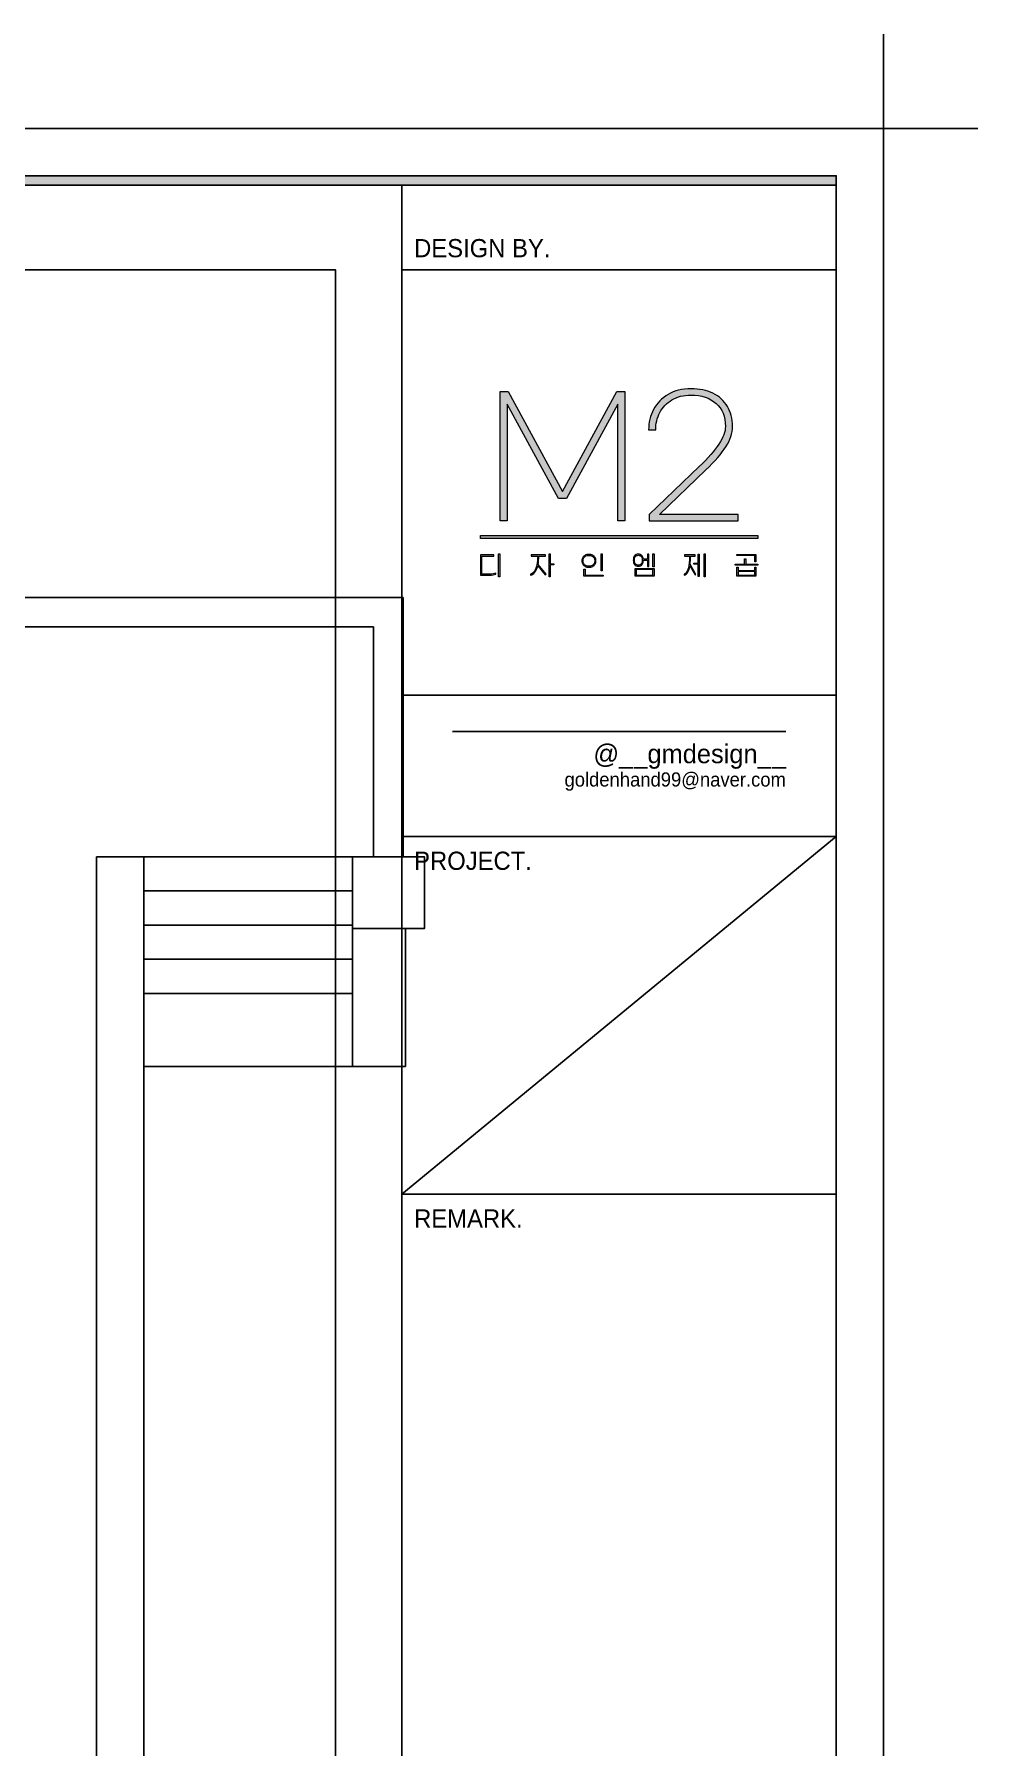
# Model space of a CAD drawing. Header units: millimetres. Extents: x 208943 to 287447, y 51026 to 80481.
# Drawn here: x 279444 to 287447, y 61852 to 76386 of the extents above; entities that cross this region are included whole.
import ezdxf
from ezdxf.enums import TextEntityAlignment as Align

# ---------------------------------------------------------------- set-up
doc = ezdxf.new("R2010")
doc.units = ezdxf.units.MM
doc.header["$LTSCALE"] = 100
doc.layers.get('DEFPOINTS').update_dxf_attribs({"color": 248})
for name, color, linetype in [('07-DIM WAL', 5, 'Continuous'), ('2CONTINUOUS', 2, 'Continuous'), ('_U+B808_U+C774_U+C5B4 2', 7, 'Continuous'), ('F-SYM', 7, 'Continuous'), ('FORM(YOURNAME)-11', 1, 'Continuous')]:
    doc.layers.add(name, color=color, linetype=linetype)
doc.styles.add('YOURNAME', font='HY울릉도M.TTF')

# ---------------------------------------------------------------- blocks, each defined once
blk = doc.blocks.new('block 34')
at = {"layer": '_U+B808_U+C774_U+C5B4 2'}
h = blk.add_hatch(color=35, dxfattribs=at)
h.dxf.hatch_style = 2
h.paths.add_polyline_path([(674.6, -105.53), (675.73, -105.53), (683.42, -119.69), (691.1, -105.53), (692.22, -105.53), (692.22, -123.82), (691.22, -123.82), (691.22, -107.31), (683.97, -120.67), (682.84, -120.67), (675.59, -107.31), (675.59, -123.82), (674.6, -123.82)])
h = blk.add_hatch(color=35, dxfattribs=at)
h.dxf.hatch_style = 2
edge = h.paths.add_edge_path()
edge.add_spline(control_points=[(704.68, -105.78), (705.57, -106.21), (706.25, -106.83), (706.73, -107.63), (707.21, -108.43), (707.45, -109.38), (707.45, -110.46), (707.45, -111.43), (707.14, -112.39), (706.53, -113.34), (705.92, -114.29), (704.98, -115.38), (703.7, -116.62), (703.7, -116.62), (697.12, -122.91), (697.12, -122.91), (697.12, -122.91), (708.26, -122.91), (708.26, -122.91), (708.26, -122.91), (708.26, -123.82), (708.26, -123.82), (708.26, -123.82), (695.66, -123.82), (695.66, -123.82), (695.66, -123.82), (695.66, -122.91), (695.66, -122.91), (695.66, -122.91), (702.73, -116.15), (702.73, -116.15), (703.99, -114.93), (704.93, -113.86), (705.54, -112.95), (706.15, -112.03), (706.45, -111.2), (706.45, -110.46), (706.45, -109.07), (706.01, -107.98), (705.12, -107.2), (704.23, -106.42), (703.05, -106.03), (701.57, -106.03), (700.53, -106.03), (699.64, -106.26), (698.89, -106.71), (698.15, -107.15), (697.57, -107.75), (697.18, -108.5), (696.79, -109.25), (696.59, -110.06), (696.59, -110.94), (696.59, -110.94), (695.59, -110.94), (695.59, -110.94), (695.59, -109.89), (695.83, -108.93), (696.3, -108.05), (696.77, -107.17), (697.46, -106.46), (698.36, -105.93), (699.26, -105.4), (700.33, -105.13), (701.57, -105.13), (702.76, -105.13), (703.79, -105.35), (704.68, -105.78)], knot_values=[0, 0, 0, 0, 1, 1, 1, 2, 2, 2, 3, 3, 3, 4, 4, 4, 5, 5, 5, 6, 6, 6, 7, 7, 7, 8, 8, 8, 9, 9, 9, 10, 10, 10, 11, 11, 11, 12, 12, 12, 13, 13, 13, 14, 14, 14, 15, 15, 15, 16, 16, 16, 17, 17, 17, 18, 18, 18, 19, 19, 19, 20, 20, 20, 21, 21, 21, 22, 22, 22, 22], degree=3, periodic=0)
at = {"layer": '_U+B808_U+C774_U+C5B4 2', "lineweight": 0}
blk.add_lwpolyline([(674.6, -105.53), (675.73, -105.53), (683.42, -119.69), (691.1, -105.53), (692.22, -105.53), (692.22, -123.82), (691.22, -123.82), (691.22, -107.31), (683.97, -120.67), (682.84, -120.67), (675.59, -107.31), (675.59, -123.82), (674.6, -123.82), (674.6, -105.53)], dxfattribs=at)
blk.add_open_spline([(704.68, -105.78), (705.57, -106.21), (706.25, -106.83), (706.73, -107.63), (707.21, -108.43), (707.45, -109.38), (707.45, -110.46), (707.45, -111.43), (707.14, -112.39), (706.53, -113.34), (705.92, -114.29), (704.98, -115.38), (703.7, -116.62), (703.7, -116.62), (697.12, -122.91), (697.12, -122.91), (697.12, -122.91), (708.26, -122.91), (708.26, -122.91), (708.26, -122.91), (708.26, -123.82), (708.26, -123.82), (708.26, -123.82), (695.66, -123.82), (695.66, -123.82), (695.66, -123.82), (695.66, -122.91), (695.66, -122.91), (695.66, -122.91), (702.73, -116.15), (702.73, -116.15), (703.99, -114.93), (704.93, -113.86), (705.54, -112.95), (706.15, -112.03), (706.45, -111.2), (706.45, -110.46), (706.45, -109.07), (706.01, -107.98), (705.12, -107.2), (704.23, -106.42), (703.05, -106.03), (701.57, -106.03), (700.53, -106.03), (699.64, -106.26), (698.89, -106.71), (698.15, -107.15), (697.57, -107.75), (697.18, -108.5), (696.79, -109.25), (696.59, -110.06), (696.59, -110.94), (696.59, -110.94), (695.59, -110.94), (695.59, -110.94), (695.59, -109.89), (695.83, -108.93), (696.3, -108.05), (696.77, -107.17), (697.46, -106.46), (698.36, -105.93), (699.26, -105.4), (700.33, -105.13), (701.57, -105.13), (702.76, -105.13), (703.79, -105.35), (704.68, -105.78)], degree=3, knots=[0, 0, 0, 0, 1, 1, 1, 2, 2, 2, 3, 3, 3, 4, 4, 4, 5, 5, 5, 6, 6, 6, 7, 7, 7, 8, 8, 8, 9, 9, 9, 10, 10, 10, 11, 11, 11, 12, 12, 12, 13, 13, 13, 14, 14, 14, 15, 15, 15, 16, 16, 16, 17, 17, 17, 18, 18, 18, 19, 19, 19, 20, 20, 20, 21, 21, 21, 22, 22, 22, 22], dxfattribs=at)
blk = doc.blocks.new('block 35')
at = {"layer": '_U+B808_U+C774_U+C5B4 2'}
h = blk.add_hatch(color=35, dxfattribs=at)
h.dxf.hatch_style = 2
edge = h.paths.add_edge_path()
edge.add_spline(control_points=[(673.72, -128.8), (673.72, -128.8), (672, -128.8), (672, -128.8), (672, -128.8), (672, -131.36), (672, -131.36), (672, -131.36), (673.14, -131.36), (673.14, -131.36), (673.29, -131.36), (673.44, -131.34), (673.6, -131.31), (673.75, -131.28), (673.88, -131.24), (673.98, -131.2), (673.98, -131.2), (673.98, -131.35), (673.98, -131.35), (673.88, -131.4), (673.75, -131.44), (673.6, -131.47), (673.45, -131.49), (673.3, -131.51), (673.14, -131.51), (673.14, -131.51), (671.83, -131.51), (671.83, -131.51), (671.83, -131.51), (671.83, -128.65), (671.83, -128.65), (671.83, -128.65), (673.72, -128.65), (673.72, -128.65), (673.72, -128.65), (673.72, -128.8), (673.72, -128.8)], knot_values=[0, 0, 0, 0, 1, 1, 1, 2, 2, 2, 3, 3, 3, 4, 4, 4, 5, 5, 5, 6, 6, 6, 7, 7, 7, 8, 8, 8, 9, 9, 9, 10, 10, 10, 11, 11, 11, 12, 12, 12, 12], degree=3, periodic=0)
h.paths.add_polyline_path([(674.54, -131.73), (674.38, -131.74), (674.38, -128.5), (674.54, -128.5)])
h = blk.add_hatch(color=35, dxfattribs=at)
h.dxf.hatch_style = 2
edge = h.paths.add_edge_path()
edge.add_spline(control_points=[(679.96, -130.01), (679.96, -130.01), (681.09, -131.37), (681.09, -131.37), (681.09, -131.37), (680.96, -131.47), (680.96, -131.47), (680.96, -131.47), (679.92, -130.19), (679.92, -130.19), (679.82, -130.57), (679.69, -130.87), (679.52, -131.09), (679.35, -131.32), (679.14, -131.46), (678.9, -131.51), (678.9, -131.51), (678.9, -131.36), (678.9, -131.36), (679.11, -131.3), (679.3, -131.16), (679.45, -130.93), (679.6, -130.7), (679.71, -130.39), (679.79, -130.03), (679.86, -129.66), (679.91, -129.25), (679.91, -128.8), (679.91, -128.8), (678.97, -128.8), (678.97, -128.8), (678.97, -128.8), (678.97, -128.65), (678.97, -128.65), (678.97, -128.65), (681, -128.65), (681, -128.65), (681, -128.65), (681, -128.8), (681, -128.8), (681, -128.8), (680.07, -128.8), (680.07, -128.8), (680.06, -129.26), (680.03, -129.66), (679.96, -130.01)], knot_values=[0, 0, 0, 0, 1, 1, 1, 2, 2, 2, 3, 3, 3, 4, 4, 4, 5, 5, 5, 6, 6, 6, 7, 7, 7, 8, 8, 8, 9, 9, 9, 10, 10, 10, 11, 11, 11, 12, 12, 12, 13, 13, 13, 14, 14, 14, 15, 15, 15, 15], degree=3, periodic=0)
h.paths.add_polyline_path([(682.21, -130.06), (681.69, -130.06), (681.69, -131.73), (681.54, -131.73), (681.54, -128.5), (681.69, -128.5), (681.69, -129.92), (682.21, -129.92)])
h = blk.add_hatch(color=35, dxfattribs=at)
h.dxf.hatch_style = 2
edge = h.paths.add_edge_path()
edge.add_spline(control_points=[(687.69, -128.68), (687.84, -128.76), (687.95, -128.87), (688.03, -129.01), (688.11, -129.15), (688.15, -129.3), (688.15, -129.47), (688.15, -129.64), (688.11, -129.8), (688.03, -129.94), (687.95, -130.08), (687.84, -130.19), (687.69, -130.27), (687.54, -130.35), (687.36, -130.39), (687.15, -130.39), (686.95, -130.39), (686.77, -130.35), (686.62, -130.27), (686.47, -130.19), (686.36, -130.08), (686.28, -129.94), (686.2, -129.8), (686.16, -129.64), (686.16, -129.47), (686.16, -129.3), (686.2, -129.15), (686.28, -129.01), (686.36, -128.87), (686.47, -128.76), (686.62, -128.68), (686.77, -128.6), (686.95, -128.56), (687.15, -128.56), (687.36, -128.56), (687.54, -128.6), (687.69, -128.68)], knot_values=[0, 0, 0, 0, 1, 1, 1, 2, 2, 2, 3, 3, 3, 4, 4, 4, 5, 5, 5, 6, 6, 6, 7, 7, 7, 8, 8, 8, 9, 9, 9, 10, 10, 10, 11, 11, 11, 12, 12, 12, 12], degree=3, periodic=0)
edge = h.paths.add_edge_path()
edge.add_spline(control_points=[(686.72, -128.79), (686.59, -128.86), (686.49, -128.95), (686.43, -129.07), (686.36, -129.18), (686.32, -129.32), (686.32, -129.47), (686.32, -129.63), (686.36, -129.76), (686.43, -129.88), (686.49, -130), (686.59, -130.09), (686.72, -130.15), (686.84, -130.22), (686.99, -130.25), (687.15, -130.25), (687.32, -130.25), (687.46, -130.22), (687.59, -130.15), (687.72, -130.09), (687.81, -130), (687.88, -129.88), (687.95, -129.76), (687.98, -129.63), (687.98, -129.47), (687.98, -129.32), (687.95, -129.18), (687.88, -129.07), (687.81, -128.95), (687.72, -128.86), (687.59, -128.79), (687.46, -128.73), (687.32, -128.7), (687.15, -128.7), (686.99, -128.7), (686.84, -128.73), (686.72, -128.79)], knot_values=[0, 0, 0, 0, 1, 1, 1, 2, 2, 2, 3, 3, 3, 4, 4, 4, 5, 5, 5, 6, 6, 6, 7, 7, 7, 8, 8, 8, 9, 9, 9, 10, 10, 10, 11, 11, 11, 12, 12, 12, 12], degree=3, periodic=0)
h.paths.add_polyline_path([(686.6, -131.51), (689.15, -131.51), (689.15, -131.66), (686.44, -131.66), (686.44, -130.66), (686.6, -130.66)])
h.paths.add_polyline_path([(689.03, -130.91), (688.87, -130.91), (688.87, -128.5), (689.03, -128.5)])
h = blk.add_hatch(color=35, dxfattribs=at)
h.dxf.hatch_style = 2
edge = h.paths.add_edge_path()
edge.add_spline(control_points=[(694.67, -130), (694.55, -130.16), (694.37, -130.23), (694.14, -130.23), (693.91, -130.23), (693.73, -130.16), (693.61, -130), (693.48, -129.84), (693.42, -129.64), (693.42, -129.39), (693.42, -129.14), (693.48, -128.94), (693.61, -128.78), (693.73, -128.62), (693.91, -128.54), (694.14, -128.54), (694.35, -128.54), (694.51, -128.61), (694.63, -128.74), (694.75, -128.87), (694.83, -129.04), (694.85, -129.25), (694.85, -129.25), (695.45, -129.25), (695.45, -129.25), (695.45, -129.25), (695.45, -128.52), (695.45, -128.52), (695.45, -128.52), (695.61, -128.52), (695.61, -128.52), (695.61, -128.52), (695.61, -130.29), (695.61, -130.29), (695.61, -130.29), (695.45, -130.29), (695.45, -130.29), (695.45, -130.29), (695.45, -129.4), (695.45, -129.4), (695.45, -129.4), (694.86, -129.4), (694.86, -129.4), (694.85, -129.64), (694.79, -129.85), (694.67, -130)], knot_values=[0, 0, 0, 0, 1, 1, 1, 2, 2, 2, 3, 3, 3, 4, 4, 4, 5, 5, 5, 6, 6, 6, 7, 7, 7, 8, 8, 8, 9, 9, 9, 10, 10, 10, 11, 11, 11, 12, 12, 12, 13, 13, 13, 14, 14, 14, 15, 15, 15, 15], degree=3, periodic=0)
edge = h.paths.add_edge_path()
edge.add_spline(control_points=[(693.73, -129.9), (693.83, -130.03), (693.97, -130.09), (694.14, -130.09), (694.31, -130.09), (694.45, -130.03), (694.55, -129.9), (694.65, -129.78), (694.7, -129.61), (694.7, -129.39), (694.7, -129.17), (694.65, -129), (694.55, -128.87), (694.45, -128.75), (694.31, -128.69), (694.14, -128.69), (693.97, -128.69), (693.83, -128.75), (693.73, -128.87), (693.63, -129), (693.58, -129.17), (693.58, -129.39), (693.58, -129.61), (693.63, -129.78), (693.73, -129.9)], knot_values=[0, 0, 0, 0, 1, 1, 1, 2, 2, 2, 3, 3, 3, 4, 4, 4, 5, 5, 5, 6, 6, 6, 7, 7, 7, 8, 8, 8, 8], degree=3, periodic=0)
h.paths.add_polyline_path([(693.69, -130.55), (696.36, -130.55), (696.36, -131.66), (693.69, -131.66)])
h.paths.add_polyline_path([(693.85, -131.51), (696.2, -131.51), (696.2, -130.7), (693.85, -130.7)])
h.paths.add_polyline_path([(696.36, -128.5), (696.36, -130.32), (696.2, -130.32), (696.2, -128.5)])
h = blk.add_hatch(color=35, dxfattribs=at)
h.dxf.hatch_style = 2
edge = h.paths.add_edge_path()
edge.add_spline(control_points=[(701.46, -129.93), (701.46, -129.93), (702.28, -131.39), (702.28, -131.39), (702.28, -131.39), (702.15, -131.47), (702.15, -131.47), (702.15, -131.47), (701.43, -130.17), (701.43, -130.17), (701.3, -130.94), (701.03, -131.39), (700.63, -131.51), (700.63, -131.51), (700.63, -131.35), (700.63, -131.35), (700.88, -131.26), (701.06, -130.99), (701.18, -130.55), (701.3, -130.1), (701.37, -129.52), (701.37, -128.8), (701.37, -128.8), (700.67, -128.8), (700.67, -128.8), (700.67, -128.8), (700.67, -128.65), (700.67, -128.65), (700.67, -128.65), (702.19, -128.65), (702.19, -128.65), (702.19, -128.65), (702.19, -128.8), (702.19, -128.8), (702.19, -128.8), (701.53, -128.8), (701.53, -128.8), (701.52, -129.25), (701.5, -129.63), (701.46, -129.93)], knot_values=[0, 0, 0, 0, 1, 1, 1, 2, 2, 2, 3, 3, 3, 4, 4, 4, 5, 5, 5, 6, 6, 6, 7, 7, 7, 8, 8, 8, 9, 9, 9, 10, 10, 10, 11, 11, 11, 12, 12, 12, 13, 13, 13, 13], degree=3, periodic=0)
h.paths.add_polyline_path([(702.59, -128.52), (702.75, -128.52), (702.75, -131.68), (702.59, -131.68), (702.59, -129.95), (702, -129.95), (702, -129.8), (702.59, -129.8)])
h.paths.add_polyline_path([(703.61, -128.5), (703.61, -131.73), (703.45, -131.73), (703.45, -128.5)])
h = blk.add_hatch(color=35, dxfattribs=at)
h.dxf.hatch_style = 2
h.paths.add_polyline_path([(711.02, -129.93), (711.02, -130.07), (707.82, -130.07), (707.82, -129.93), (709.16, -129.93), (709.16, -129.2), (709.32, -129.2), (709.32, -129.93)])
h.paths.add_polyline_path([(710.61, -128.72), (708.07, -128.72), (708.07, -128.57), (710.77, -128.57), (710.77, -129.64), (710.61, -129.64)])
h.paths.add_polyline_path([(710.61, -130.36), (710.77, -130.36), (710.77, -131.66), (708.08, -131.66), (708.08, -130.36), (708.24, -130.36), (708.24, -130.83), (710.61, -130.83)])
h.paths.add_polyline_path([(710.61, -131.52), (710.61, -130.97), (708.24, -130.97), (708.24, -131.52)])
at = {"layer": '_U+B808_U+C774_U+C5B4 2', "lineweight": 0}
for points in [[(674.54, -131.73), (674.38, -131.74), (674.38, -128.5), (674.54, -128.5), (674.54, -131.73)], [(682.21, -130.06), (681.69, -130.06), (681.69, -131.73), (681.54, -131.73), (681.54, -128.5), (681.69, -128.5), (681.69, -129.92), (682.21, -129.92), (682.21, -130.06)], [(686.6, -131.51), (689.15, -131.51), (689.15, -131.66), (686.44, -131.66), (686.44, -130.66), (686.6, -130.66), (686.6, -131.51)], [(689.03, -130.91), (688.87, -130.91), (688.87, -128.5), (689.03, -128.5), (689.03, -130.91)], [(693.69, -130.55), (696.36, -130.55), (696.36, -131.66), (693.69, -131.66), (693.69, -130.55)], [(693.85, -131.51), (696.2, -131.51), (696.2, -130.7), (693.85, -130.7), (693.85, -131.51)], [(696.36, -128.5), (696.36, -130.32), (696.2, -130.32), (696.2, -128.5), (696.36, -128.5)], [(702.59, -128.52), (702.75, -128.52), (702.75, -131.68), (702.59, -131.68), (702.59, -129.95), (702, -129.95), (702, -129.8), (702.59, -129.8), (702.59, -128.52)], [(703.61, -128.5), (703.61, -131.73), (703.45, -131.73), (703.45, -128.5), (703.61, -128.5)], [(711.02, -129.93), (711.02, -130.07), (707.82, -130.07), (707.82, -129.93), (709.16, -129.93), (709.16, -129.2), (709.32, -129.2), (709.32, -129.93), (711.02, -129.93)], [(710.61, -128.72), (708.07, -128.72), (708.07, -128.57), (710.77, -128.57), (710.77, -129.64), (710.61, -129.64), (710.61, -128.72)], [(710.61, -130.36), (710.77, -130.36), (710.77, -131.66), (708.08, -131.66), (708.08, -130.36), (708.24, -130.36), (708.24, -130.83), (710.61, -130.83), (710.61, -130.36)], [(710.61, -131.52), (710.61, -130.97), (708.24, -130.97), (708.24, -131.52), (710.61, -131.52)]]:
    blk.add_lwpolyline(points, dxfattribs=at)
for points, knots in [([(673.72, -128.8), (673.72, -128.8), (672, -128.8), (672, -128.8), (672, -128.8), (672, -131.36), (672, -131.36), (672, -131.36), (673.14, -131.36), (673.14, -131.36), (673.29, -131.36), (673.44, -131.34), (673.6, -131.31), (673.75, -131.28), (673.88, -131.24), (673.98, -131.2), (673.98, -131.2), (673.98, -131.35), (673.98, -131.35), (673.88, -131.4), (673.75, -131.44), (673.6, -131.47), (673.45, -131.49), (673.3, -131.51), (673.14, -131.51), (673.14, -131.51), (671.83, -131.51), (671.83, -131.51), (671.83, -131.51), (671.83, -128.65), (671.83, -128.65), (671.83, -128.65), (673.72, -128.65), (673.72, -128.65), (673.72, -128.65), (673.72, -128.8), (673.72, -128.8)], [0, 0, 0, 0, 1, 1, 1, 2, 2, 2, 3, 3, 3, 4, 4, 4, 5, 5, 5, 6, 6, 6, 7, 7, 7, 8, 8, 8, 9, 9, 9, 10, 10, 10, 11, 11, 11, 12, 12, 12, 12]), ([(679.96, -130.01), (679.96, -130.01), (681.09, -131.37), (681.09, -131.37), (681.09, -131.37), (680.96, -131.47), (680.96, -131.47), (680.96, -131.47), (679.92, -130.19), (679.92, -130.19), (679.82, -130.57), (679.69, -130.87), (679.52, -131.09), (679.35, -131.32), (679.14, -131.46), (678.9, -131.51), (678.9, -131.51), (678.9, -131.36), (678.9, -131.36), (679.11, -131.3), (679.3, -131.16), (679.45, -130.93), (679.6, -130.7), (679.71, -130.39), (679.79, -130.03), (679.86, -129.66), (679.91, -129.25), (679.91, -128.8), (679.91, -128.8), (678.97, -128.8), (678.97, -128.8), (678.97, -128.8), (678.97, -128.65), (678.97, -128.65), (678.97, -128.65), (681, -128.65), (681, -128.65), (681, -128.65), (681, -128.8), (681, -128.8), (681, -128.8), (680.07, -128.8), (680.07, -128.8), (680.06, -129.26), (680.03, -129.66), (679.96, -130.01)], [0, 0, 0, 0, 1, 1, 1, 2, 2, 2, 3, 3, 3, 4, 4, 4, 5, 5, 5, 6, 6, 6, 7, 7, 7, 8, 8, 8, 9, 9, 9, 10, 10, 10, 11, 11, 11, 12, 12, 12, 13, 13, 13, 14, 14, 14, 15, 15, 15, 15]), ([(687.69, -128.68), (687.84, -128.76), (687.95, -128.87), (688.03, -129.01), (688.11, -129.15), (688.15, -129.3), (688.15, -129.47), (688.15, -129.64), (688.11, -129.8), (688.03, -129.94), (687.95, -130.08), (687.84, -130.19), (687.69, -130.27), (687.54, -130.35), (687.36, -130.39), (687.15, -130.39), (686.95, -130.39), (686.77, -130.35), (686.62, -130.27), (686.47, -130.19), (686.36, -130.08), (686.28, -129.94), (686.2, -129.8), (686.16, -129.64), (686.16, -129.47), (686.16, -129.3), (686.2, -129.15), (686.28, -129.01), (686.36, -128.87), (686.47, -128.76), (686.62, -128.68), (686.77, -128.6), (686.95, -128.56), (687.15, -128.56), (687.36, -128.56), (687.54, -128.6), (687.69, -128.68)], [0, 0, 0, 0, 1, 1, 1, 2, 2, 2, 3, 3, 3, 4, 4, 4, 5, 5, 5, 6, 6, 6, 7, 7, 7, 8, 8, 8, 9, 9, 9, 10, 10, 10, 11, 11, 11, 12, 12, 12, 12]), ([(686.72, -128.79), (686.59, -128.86), (686.49, -128.95), (686.43, -129.07), (686.36, -129.18), (686.32, -129.32), (686.32, -129.47), (686.32, -129.63), (686.36, -129.76), (686.43, -129.88), (686.49, -130), (686.59, -130.09), (686.72, -130.15), (686.84, -130.22), (686.99, -130.25), (687.15, -130.25), (687.32, -130.25), (687.46, -130.22), (687.59, -130.15), (687.72, -130.09), (687.81, -130), (687.88, -129.88), (687.95, -129.76), (687.98, -129.63), (687.98, -129.47), (687.98, -129.32), (687.95, -129.18), (687.88, -129.07), (687.81, -128.95), (687.72, -128.86), (687.59, -128.79), (687.46, -128.73), (687.32, -128.7), (687.15, -128.7), (686.99, -128.7), (686.84, -128.73), (686.72, -128.79)], [0, 0, 0, 0, 1, 1, 1, 2, 2, 2, 3, 3, 3, 4, 4, 4, 5, 5, 5, 6, 6, 6, 7, 7, 7, 8, 8, 8, 9, 9, 9, 10, 10, 10, 11, 11, 11, 12, 12, 12, 12]), ([(694.67, -130), (694.55, -130.16), (694.37, -130.23), (694.14, -130.23), (693.91, -130.23), (693.73, -130.16), (693.61, -130), (693.48, -129.84), (693.42, -129.64), (693.42, -129.39), (693.42, -129.14), (693.48, -128.94), (693.61, -128.78), (693.73, -128.62), (693.91, -128.54), (694.14, -128.54), (694.35, -128.54), (694.51, -128.61), (694.63, -128.74), (694.75, -128.87), (694.83, -129.04), (694.85, -129.25), (694.85, -129.25), (695.45, -129.25), (695.45, -129.25), (695.45, -129.25), (695.45, -128.52), (695.45, -128.52), (695.45, -128.52), (695.61, -128.52), (695.61, -128.52), (695.61, -128.52), (695.61, -130.29), (695.61, -130.29), (695.61, -130.29), (695.45, -130.29), (695.45, -130.29), (695.45, -130.29), (695.45, -129.4), (695.45, -129.4), (695.45, -129.4), (694.86, -129.4), (694.86, -129.4), (694.85, -129.64), (694.79, -129.85), (694.67, -130)], [0, 0, 0, 0, 1, 1, 1, 2, 2, 2, 3, 3, 3, 4, 4, 4, 5, 5, 5, 6, 6, 6, 7, 7, 7, 8, 8, 8, 9, 9, 9, 10, 10, 10, 11, 11, 11, 12, 12, 12, 13, 13, 13, 14, 14, 14, 15, 15, 15, 15]), ([(693.73, -129.9), (693.83, -130.03), (693.97, -130.09), (694.14, -130.09), (694.31, -130.09), (694.45, -130.03), (694.55, -129.9), (694.65, -129.78), (694.7, -129.61), (694.7, -129.39), (694.7, -129.17), (694.65, -129), (694.55, -128.87), (694.45, -128.75), (694.31, -128.69), (694.14, -128.69), (693.97, -128.69), (693.83, -128.75), (693.73, -128.87), (693.63, -129), (693.58, -129.17), (693.58, -129.39), (693.58, -129.61), (693.63, -129.78), (693.73, -129.9)], [0, 0, 0, 0, 1, 1, 1, 2, 2, 2, 3, 3, 3, 4, 4, 4, 5, 5, 5, 6, 6, 6, 7, 7, 7, 8, 8, 8, 8]), ([(701.46, -129.93), (701.46, -129.93), (702.28, -131.39), (702.28, -131.39), (702.28, -131.39), (702.15, -131.47), (702.15, -131.47), (702.15, -131.47), (701.43, -130.17), (701.43, -130.17), (701.3, -130.94), (701.03, -131.39), (700.63, -131.51), (700.63, -131.51), (700.63, -131.35), (700.63, -131.35), (700.88, -131.26), (701.06, -130.99), (701.18, -130.55), (701.3, -130.1), (701.37, -129.52), (701.37, -128.8), (701.37, -128.8), (700.67, -128.8), (700.67, -128.8), (700.67, -128.8), (700.67, -128.65), (700.67, -128.65), (700.67, -128.65), (702.19, -128.65), (702.19, -128.65), (702.19, -128.65), (702.19, -128.8), (702.19, -128.8), (702.19, -128.8), (701.53, -128.8), (701.53, -128.8), (701.52, -129.25), (701.5, -129.63), (701.46, -129.93)], [0, 0, 0, 0, 1, 1, 1, 2, 2, 2, 3, 3, 3, 4, 4, 4, 5, 5, 5, 6, 6, 6, 7, 7, 7, 8, 8, 8, 9, 9, 9, 10, 10, 10, 11, 11, 11, 12, 12, 12, 13, 13, 13, 13])]:
    blk.add_open_spline(points, degree=3, knots=knots, dxfattribs=at)
blk = doc.blocks.new('block 33')
at = {"layer": '_U+B808_U+C774_U+C5B4 2'}
for name in ['block 34', 'block 35']:
    blk.add_blockref(name, (0, 0), dxfattribs=at)
blk = doc.blocks.new('block 32')
at = {"layer": '_U+B808_U+C774_U+C5B4 2'}
h = blk.add_hatch(color=35, dxfattribs=at)
h.dxf.hatch_style = 2
h.paths.add_polyline_path([(711.02, -126.32), (671.83, -126.32), (671.83, -125.91), (711.02, -125.91)])
at = {"layer": '_U+B808_U+C774_U+C5B4 2', "lineweight": 0}
blk.add_lwpolyline([(711.02, -126.32), (671.83, -126.32), (671.83, -125.91), (711.02, -125.91), (711.02, -126.32)], dxfattribs=at)
at = {"layer": '_U+B808_U+C774_U+C5B4 2'}
blk.add_blockref('block 33', (0, 0), dxfattribs=at)
blk = doc.blocks.new('FORM-PLAN')
at = {"layer": 'FORM(YOURNAME)-11'}
h = blk.add_hatch(color=256, dxfattribs=at)
h.dxf.hatch_style = 1
h.paths.add_polyline_path([(-71444, 55115), (10556, 55115), (10556, 54915), (-71444, 54915)])
h.paths.add_polyline_path([(-71444, -2085), (10556, -2085), (10556, -2285), (-71444, -2285)])
at = {"layer": 'DEFPOINTS', "color": 158}
for p, q in [((1346, 54915), (1346, -2085)), ((1346, 53115), (10556, 53115)), ((1346, 44093), (10556, 44093)), ((10556, 41093), (1346, 33504))]:
    blk.add_line(p, q, dxfattribs=at)
at = {"layer": 'DEFPOINTS', "color": 1}
blk.add_lwpolyline([(11556, 58115), (11556, 56115), (13556, 56115)], dxfattribs=at)
at = {"layer": 'DEFPOINTS', "color": 158}
for points in [[(-71444, -2285), (10556, -2285), (10556, 55115), (-71444, 55115)], [(-69444, 53115), (-64, 53115), (-64, 1215), (-69444, 1215)]]:
    blk.add_lwpolyline(points, close=True, dxfattribs=at)
at = {"layer": 'FORM(YOURNAME)-11', "color": 251}
blk.add_line((2415, 43323), (9487, 43323), dxfattribs=at)
at = {"layer": 'FORM(YOURNAME)-11', "color": 14}
for p, q in [((1346, 41093), (10556, 41093)), ((1346, 33504), (10556, 33504))]:
    blk.add_line(p, q, dxfattribs=at)
at = {"layer": 'FORM(YOURNAME)-11', "color": 250}
blk.add_lwpolyline([(-72444, -3285), (11556, -3285), (11556, 56115), (-72444, 56115)], close=True, dxfattribs=at)
at = {"layer": 'FORM(YOURNAME)-11'}
blk.add_lwpolyline([(-71444, 55115), (10556, 55115), (10556, 54915), (-71444, 54915)], close=True, dxfattribs=at)
at = {"layer": '_U+B808_U+C774_U+C5B4 2', "xscale": 150, "yscale": 150, "zscale": 150}
blk.add_blockref('block 32', (-97763, 66364), dxfattribs=at)
at = {"layer": 'FORM(YOURNAME)-11', "color": 14, "style": 'YOURNAME'}
for s, p in [('DESIGN BY.', (1603, 53577)), ('PROJECT.', (1603, 40579)), ('REMARK.', (1603, 32989))]:
    blk.add_text(s, height=386.1, dxfattribs=at).set_placement(p, align=Align.MIDDLE_LEFT)
for s, height, width, p in [('@__gmdesign__', 400, 1.03, (9487, 42649)), ('goldenhand99@naver.com', 300, 0.995, (9487, 42154))]:
    blk.add_text(s, height=height, dxfattribs=dict(at, width=width)).set_placement(p, align=Align.RIGHT)
at = {"layer": 'FORM(YOURNAME)-11', "color": 3, "style": 'YOURNAME'}
for tag, height, p in [('1', 450, (9905, 18188)), ('2', 450, (9905, 17544)), ('3', 450, (9905, 16257)), ('4', 450, (9905, 14326)), ('5', 515, (9905, 12009)), ('6', 515, (9905, 9757)), ('7', 515, (9905, 7504)), ('8', 515, (9905, 5252)), ('9', 515, (9905, 2999)), ('10', 515, (5655, 811)), ('11', 515, (9905, 747)), ('12', 515, (5655, -1441)), ('13', 515, (9905, -1441))]:
    blk.add_attdef(tag, text='', height=height, dxfattribs=at).set_placement(p, align=Align.MIDDLE_RIGHT)
blk = doc.blocks.new('*U349')
at = {"layer": 'F-SYM', "xscale": 0.4000000000000001, "yscale": 0.4000000000000001, "zscale": 0.4000000000000001}
blk.add_blockref('FORM-PLAN', (282025, 53140), dxfattribs=at)
blk = doc.blocks.new('wjscpvudaus')
at = {"layer": '2CONTINUOUS'}
for p, q in [((224193, 71606), (240543, 71606)), ((240543, 71606), (240543, 69406)), ((224193, 71356), (240293, 71356)), ((240293, 71356), (240293, 69406)), ((237943, 69406), (237943, 56806)), ((238343, 69406), (237943, 69406)), ((238343, 69406), (238343, 56606)), ((238343, 69406), (240113, 69406)), ((238343, 69116), (240113, 69116)), ((238343, 68826), (240113, 68826)), ((238343, 68536), (240113, 68536)), ((238343, 68246), (240113, 68246)), ((238343, 67626), (240113, 67626))]:
    blk.add_line(p, q, dxfattribs=at)
blk.add_lwpolyline([(240113, 69406), (240113, 68796), (240723, 68796), (240723, 69406)], close=True, dxfattribs=at)
blk.add_lwpolyline([(240113, 68796), (240113, 67626), (240563, 67626), (240563, 68796)], dxfattribs=at)
blk = doc.blocks.new('cjhrtgy')
at = {"layer": '2CONTINUOUS'}
blk.add_blockref('wjscpvudaus', (42030, 0), dxfattribs=at)

msp = doc.modelspace()

# ---------------------------------------------------------------- block references
msp.add_blockref('*U349', (0, 0))
at = {"layer": '07-DIM WAL'}
msp.add_blockref('cjhrtgy', (0, 0), dxfattribs=at)

doc.saveas('drawing.dxf')
